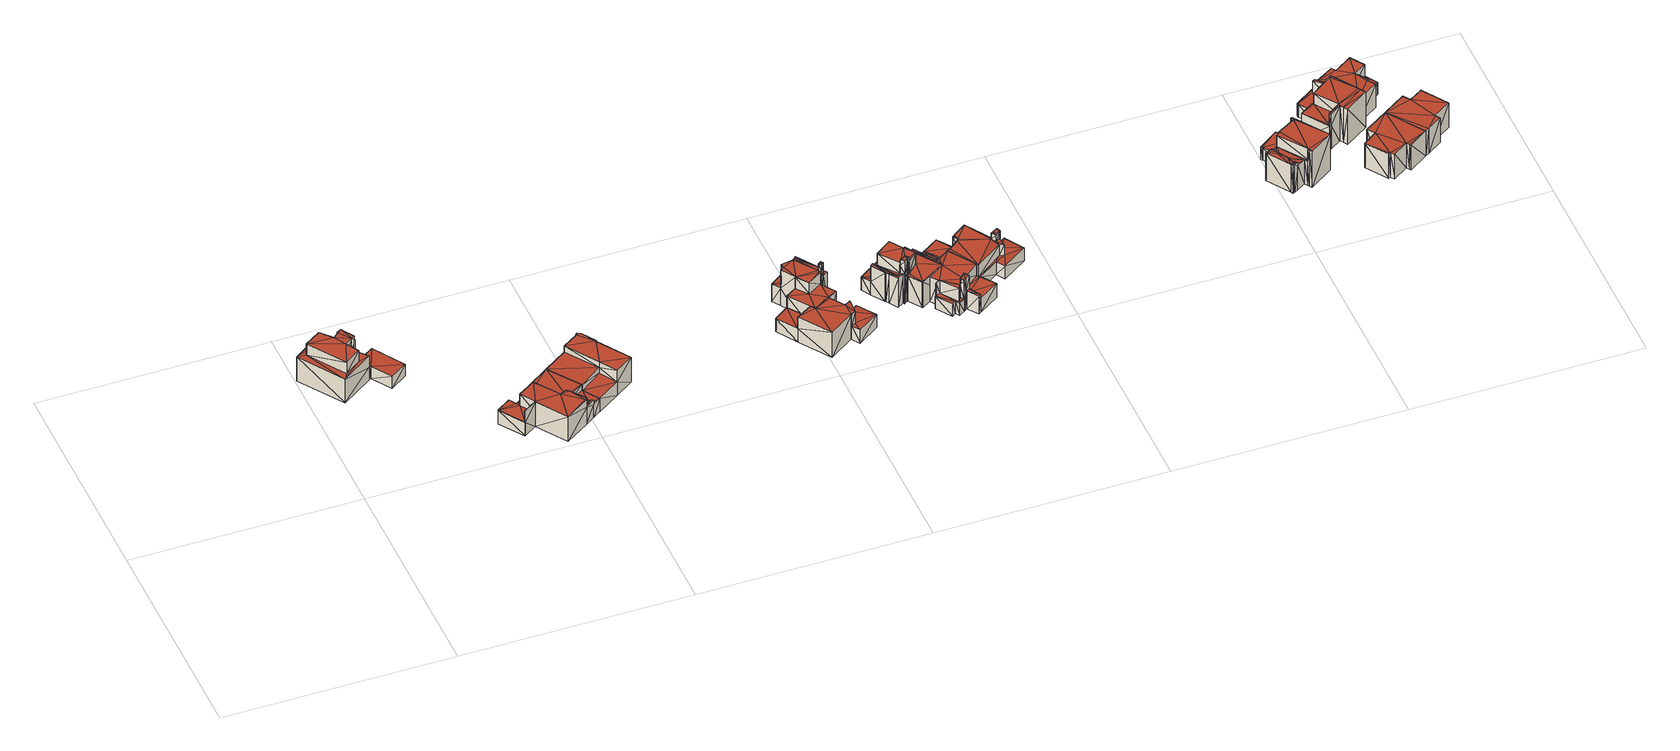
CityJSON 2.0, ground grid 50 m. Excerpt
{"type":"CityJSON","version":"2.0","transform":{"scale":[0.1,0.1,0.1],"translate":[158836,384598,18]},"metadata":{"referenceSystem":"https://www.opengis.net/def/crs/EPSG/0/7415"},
"CityObjects":{
"building1":{"type":"Building","attributes":{"oorspronkelijk_bouwjaar":2015,"status":"Pand in gebruik","geconstateerd":false,"h_maaiveld":19.05,"dak_type":"multiple horizontal","pw_datum":"2016-12-01","pw_actueel":"yes","pw_bron":"ahn3","reconstructie_methode":"tudelft3d-geoflow","versie_methode":"v21.03.1","kas_warenhuis":false,"ondergronds_type":"above ground","lod11_replace":false,"reconstruction_skipped":false},"geometry":[{"type":"Solid","lod":"2.2","boundaries":[[[[0,1,2]],[[3,4,5]],[[6,7,8]],[[1,9,10]],[[2,1,10]],[[2,10,11]],[[11,6,8]],[[2,11,12]],[[13,14,15]],[[11,8,12]],[[8,16,12]],[[15,14,12]],[[16,15,12]],[[14,13,3]],[[3,17,4]],[[17,3,13]],[[18,19,20]],[[20,19,15]],[[15,19,13]],[[20,15,21]],[[21,15,16]],[[22,8,23]],[[23,8,7]],[[24,11,10]],[[25,26,24]],[[24,26,11]],[[27,12,14]],[[28,29,27]],[[27,29,12]],[[24,10,30]],[[30,10,9]],[[31,21,22]],[[22,21,8]],[[8,21,16]],[[32,33,31]],[[31,33,21]],[[27,14,34]],[[34,14,3]],[[34,3,35]],[[35,3,5]],[[36,17,13]],[[19,36,13]],[[35,5,37]],[[37,5,4]],[[23,7,6]],[[38,23,6]],[[39,40,41]],[[42,39,41]],[[28,27,19]],[[18,28,19]],[[37,4,17]],[[36,37,17]],[[43,2,12]],[[29,43,12]],[[42,41,44]],[[44,41,45]],[[38,6,11]],[[26,38,11]],[[46,0,43]],[[43,0,2]],[[47,48,49]],[[50,47,49]],[[50,49,40]],[[39,50,40]],[[30,9,51]],[[51,9,1]],[[51,1,46]],[[46,1,0]],[[25,24,48]],[[47,25,48]],[[52,53,32]],[[32,53,33]],[[54,55,53]],[[52,54,53]],[[44,45,54]],[[54,45,55]],[[35,37,34]],[[34,36,19]],[[34,37,36]],[[34,19,27]],[[44,54,52]],[[25,47,26]],[[52,32,50]],[[26,47,38]],[[42,50,39]],[[44,52,42]],[[50,32,47]],[[42,52,50]],[[32,38,47]],[[22,23,32]],[[31,22,32]],[[23,38,32]],[[21,53,20]],[[46,40,51]],[[21,33,53]],[[18,20,28]],[[30,51,24]],[[20,53,55]],[[40,43,41]],[[49,48,24]],[[45,41,29]],[[28,20,55]],[[28,55,29]],[[55,45,29]],[[41,43,29]],[[46,43,40]],[[49,24,40]],[[51,40,24]]]],"semantics":{"surfaces":[{"type":"GroundSurface"},{"type":"WallSurface"},{"type":"RoofSurface"}],"values":[[0,0,0,0,0,0,0,0,0,0,0,0,0,0,0,0,1,1,1,1,1,1,1,1,1,1,1,1,1,1,1,1,1,1,1,1,1,1,1,1,1,1,1,1,1,1,1,1,1,1,1,1,1,1,1,1,1,1,1,1,1,1,1,1,1,1,1,1,1,1,1,1,1,1,1,1,2,2,2,2,2,2,2,2,2,2,2,2,2,2,2,2,2,2,2,2,2,2,2,2,2,2,2,2,2,2,2,2]]}}]},
"building2":{"type":"Building","attributes":{"oorspronkelijk_bouwjaar":2016,"status":"Pand in gebruik","geconstateerd":false,"h_maaiveld":19.2,"dak_type":"multiple horizontal","pw_datum":"2016-12-01","pw_actueel":"yes","pw_bron":"ahn3","reconstructie_methode":"tudelft3d-geoflow","versie_methode":"v21.03.1","kas_warenhuis":false,"ondergronds_type":"above ground","lod11_replace":false,"reconstruction_skipped":false},"geometry":[{"type":"Solid","lod":"2.2","boundaries":[[[[56,57,58]],[[59,60,61]],[[59,62,60]],[[58,57,63]],[[64,61,65]],[[66,61,64]],[[59,61,66]],[[67,66,68]],[[57,68,69]],[[56,67,57]],[[67,56,70]],[[68,57,67]],[[66,67,59]],[[71,62,72]],[[72,62,59]],[[73,63,57]],[[74,73,57]],[[75,68,66]],[[76,75,66]],[[77,60,62]],[[71,77,62]],[[78,74,79]],[[79,74,69]],[[69,74,57]],[[80,75,81]],[[82,80,81]],[[83,64,65]],[[84,83,65]],[[85,86,87]],[[88,85,87]],[[89,70,90]],[[91,89,90]],[[90,70,56]],[[92,93,94]],[[94,93,82]],[[88,87,95]],[[96,88,95]],[[97,72,98]],[[98,72,67]],[[67,72,59]],[[96,95,72]],[[97,96,72]],[[79,69,75]],[[80,79,75]],[[75,69,68]],[[99,100,78]],[[78,100,74]],[[101,58,73]],[[73,58,63]],[[102,103,104]],[[104,103,105]],[[98,67,89]],[[89,67,70]],[[106,101,107]],[[108,106,107]],[[109,99,110]],[[110,99,111]],[[104,105,99]],[[109,104,99]],[[100,105,112]],[[99,105,100]],[[108,107,105]],[[105,107,112]],[[110,111,93]],[[92,110,93]],[[101,56,58]],[[106,90,101]],[[101,90,56]],[[91,90,103]],[[102,91,103]],[[84,65,61]],[[113,84,61]],[[113,61,60]],[[77,113,60]],[[76,66,83]],[[83,66,64]],[[94,82,85]],[[85,82,86]],[[86,82,81]],[[101,73,107]],[[107,74,100]],[[107,73,74]],[[107,100,112]],[[99,78,111]],[[82,79,80]],[[111,78,79]],[[111,79,82]],[[93,111,82]],[[94,85,88]],[[91,102,89]],[[109,102,104]],[[109,92,102]],[[110,92,109]],[[92,89,102]],[[88,89,92]],[[94,88,92]],[[96,97,98]],[[98,89,88]],[[96,98,88]],[[108,105,106]],[[90,105,103]],[[90,106,105]],[[76,81,75]],[[86,81,76]],[[86,76,113]],[[84,113,83]],[[113,76,83]],[[95,71,72]],[[77,71,95]],[[95,86,113]],[[87,86,95]],[[77,95,113]]]],"semantics":{"surfaces":[{"type":"GroundSurface"},{"type":"WallSurface"},{"type":"RoofSurface"}],"values":[[0,0,0,0,0,0,0,0,0,0,0,0,0,1,1,1,1,1,1,1,1,1,1,1,1,1,1,1,1,1,1,1,1,1,1,1,1,1,1,1,1,1,1,1,1,1,1,1,1,1,1,1,1,1,1,1,1,1,1,1,1,1,1,1,1,1,1,1,1,1,1,1,1,1,1,1,1,1,1,2,2,2,2,2,2,2,2,2,2,2,2,2,2,2,2,2,2,2,2,2,2,2,2,2,2,2,2,2,2,2,2,2]]}}]},
"building3":{"type":"Building","attributes":{"oorspronkelijk_bouwjaar":2016,"status":"Pand in gebruik","geconstateerd":false,"h_maaiveld":19.06,"dak_type":"multiple horizontal","pw_datum":"2016-12-01","pw_actueel":"yes","pw_bron":"ahn3","reconstructie_methode":"tudelft3d-geoflow","versie_methode":"v21.03.1","kas_warenhuis":false,"ondergronds_type":"above ground","lod11_replace":false,"reconstruction_skipped":false},"geometry":[{"type":"Solid","lod":"2.2","boundaries":[[[[114,115,116]],[[117,115,114]],[[118,115,119]],[[120,116,118]],[[116,115,118]],[[121,114,116]],[[115,117,122]],[[117,123,122]],[[124,125,117]],[[126,125,124]],[[125,123,117]],[[127,123,125]],[[128,129,130]],[[130,129,117]],[[117,129,124]],[[131,115,132]],[[133,131,132]],[[132,115,122]],[[134,119,131]],[[131,119,115]],[[135,127,136]],[[136,127,125]],[[137,138,139]],[[140,137,139]],[[133,132,141]],[[141,132,142]],[[132,122,123]],[[143,132,123]],[[136,125,144]],[[144,125,126]],[[143,123,127]],[[135,143,127]],[[144,126,124]],[[129,144,124]],[[141,142,145]],[[146,141,145]],[[138,116,73]],[[73,116,120]],[[73,120,118]],[[147,73,118]],[[138,121,116]],[[137,79,138]],[[138,79,121]],[[148,114,79]],[[79,114,121]],[[148,117,114]],[[149,130,148]],[[148,130,117]],[[149,148,140]],[[150,149,140]],[[150,140,151]],[[151,140,147]],[[147,140,139]],[[146,145,129]],[[128,146,129]],[[151,147,134]],[[134,147,119]],[[119,147,118]],[[73,147,138]],[[138,147,139]],[[140,148,79]],[[137,140,79]],[[143,135,142]],[[129,145,144]],[[136,145,142]],[[143,142,132]],[[135,136,142]],[[136,144,145]],[[149,150,131]],[[131,150,134]],[[134,150,151]],[[130,146,128]],[[130,149,131]],[[141,131,133]],[[130,131,141]],[[130,141,146]]]],"semantics":{"surfaces":[{"type":"GroundSurface"},{"type":"WallSurface"},{"type":"RoofSurface"}],"values":[[0,0,0,0,0,0,0,0,0,0,0,0,1,1,1,1,1,1,1,1,1,1,1,1,1,1,1,1,1,1,1,1,1,1,1,1,1,1,1,1,1,1,1,1,1,1,1,1,1,1,1,1,1,1,1,1,1,1,2,2,2,2,2,2,2,2,2,2,2,2,2,2,2,2,2,2]]}}]},
"building4":{"type":"Building","attributes":{"oorspronkelijk_bouwjaar":2016,"status":"Pand in gebruik","geconstateerd":false,"h_maaiveld":18.81,"dak_type":"multiple horizontal","pw_datum":"2016-12-01","pw_actueel":"yes","pw_bron":"ahn3","reconstructie_methode":"tudelft3d-geoflow","versie_methode":"v21.03.1","kas_warenhuis":false,"ondergronds_type":"above ground","lod11_replace":false,"reconstruction_skipped":false},"geometry":[{"type":"Solid","lod":"2.2","boundaries":[[[[152,153,154]],[[155,154,156]],[[157,158,159]],[[160,153,161]],[[162,163,153]],[[161,153,164]],[[152,154,155]],[[153,163,154]],[[160,162,153]],[[165,162,160]],[[159,162,165]],[[157,165,166]],[[159,165,157]],[[167,160,161]],[[168,167,161]],[[169,155,156]],[[170,169,156]],[[171,166,165]],[[172,171,165]],[[173,158,174]],[[174,158,157]],[[175,159,158]],[[173,175,158]],[[174,157,171]],[[171,157,166]],[[168,161,164]],[[176,168,164]],[[176,164,153]],[[177,176,153]],[[178,162,175]],[[179,178,175]],[[175,162,159]],[[179,175,180]],[[180,175,181]],[[170,156,154]],[[182,170,154]],[[183,152,169]],[[169,152,155]],[[180,181,184]],[[184,181,172]],[[184,172,167]],[[167,172,160]],[[160,172,165]],[[185,182,186]],[[186,182,163]],[[163,182,154]],[[183,153,152]],[[187,177,183]],[[183,177,153]],[[187,183,182]],[[185,187,182]],[[186,163,178]],[[178,163,162]],[[173,174,181]],[[175,173,181]],[[172,174,171]],[[181,174,172]],[[182,183,169]],[[170,182,169]],[[177,178,167]],[[184,167,180]],[[180,178,179]],[[178,177,186]],[[180,167,178]],[[168,176,177]],[[177,185,186]],[[168,177,167]],[[187,185,177]]]],"semantics":{"surfaces":[{"type":"GroundSurface"},{"type":"WallSurface"},{"type":"RoofSurface"}],"values":[[0,0,0,0,0,0,0,0,0,0,0,0,0,1,1,1,1,1,1,1,1,1,1,1,1,1,1,1,1,1,1,1,1,1,1,1,1,1,1,1,1,1,1,1,1,1,1,1,1,1,1,1,1,2,2,2,2,2,2,2,2,2,2,2,2,2,2,2]]}}]},
"building5":{"type":"Building","attributes":{"oorspronkelijk_bouwjaar":2016,"status":"Pand in gebruik","geconstateerd":false,"h_maaiveld":18.75,"dak_type":"multiple horizontal","pw_datum":"2016-12-01","pw_actueel":"yes","pw_bron":"ahn3","reconstructie_methode":"tudelft3d-geoflow","versie_methode":"v21.03.1","kas_warenhuis":false,"ondergronds_type":"above ground","lod11_replace":false,"reconstruction_skipped":false},"geometry":[{"type":"Solid","lod":"2.2","boundaries":[[[[188,189,190]],[[155,191,153]],[[192,189,188]],[[193,194,195]],[[188,196,197]],[[196,188,190]],[[196,190,195]],[[193,198,199]],[[198,200,201]],[[198,201,199]],[[190,198,193]],[[195,194,164]],[[190,193,195]],[[195,164,191]],[[202,161,164]],[[164,153,191]],[[164,194,202]],[[176,164,161]],[[203,176,161]],[[204,200,198]],[[205,206,204]],[[204,206,200]],[[207,208,209]],[[209,208,195]],[[195,208,196]],[[209,195,210]],[[211,209,210]],[[210,195,191]],[[210,191,155]],[[212,210,155]],[[177,153,176]],[[176,153,164]],[[213,201,200]],[[206,213,200]],[[214,215,216]],[[216,215,217]],[[189,217,190]],[[217,215,190]],[[218,219,220]],[[221,218,220]],[[222,213,223]],[[223,213,224]],[[225,226,227]],[[227,226,197]],[[197,226,188]],[[228,229,230]],[[230,229,231]],[[232,233,214]],[[214,233,215]],[[227,197,208]],[[208,197,196]],[[230,231,234]],[[234,231,235]],[[234,235,207]],[[207,235,208]],[[236,237,238]],[[238,237,239]],[[221,220,236]],[[236,220,237]],[[237,220,240]],[[233,241,220]],[[220,241,240]],[[216,217,233]],[[232,216,233]],[[233,217,241]],[[229,242,243]],[[244,229,243]],[[238,239,245]],[[245,239,246]],[[247,192,226]],[[226,192,188]],[[217,189,247]],[[247,189,192]],[[212,155,153]],[[177,212,153]],[[211,210,248]],[[249,211,248]],[[249,248,250]],[[251,249,250]],[[251,250,252]],[[252,250,193]],[[193,250,194]],[[252,193,199]],[[253,252,199]],[[254,255,253]],[[256,254,253]],[[223,224,218]],[[257,223,218]],[[219,224,258]],[[218,224,219]],[[205,204,224]],[[224,204,258]],[[204,198,215]],[[215,198,190]],[[257,218,254]],[[254,218,255]],[[256,253,222]],[[222,253,213]],[[201,213,199]],[[213,253,199]],[[259,202,250]],[[250,202,194]],[[203,161,259]],[[259,161,202]],[[244,243,225]],[[225,243,226]],[[245,246,229]],[[228,245,229]],[[229,246,242]],[[203,259,176]],[[176,250,248]],[[176,259,250]],[[176,248,177]],[[177,248,212]],[[248,210,212]],[[205,224,206]],[[206,224,213]],[[256,222,223]],[[254,223,257]],[[254,256,223]],[[232,214,216]],[[244,225,229]],[[229,227,231]],[[229,225,227]],[[231,227,208]],[[235,231,208]],[[242,246,243]],[[240,239,237]],[[243,246,239]],[[243,239,240]],[[243,240,241]],[[243,241,217]],[[243,217,247]],[[243,247,226]],[[258,204,219]],[[220,215,233]],[[219,204,215]],[[219,215,220]],[[234,228,230]],[[245,228,234]],[[255,209,252]],[[209,234,207]],[[245,234,209]],[[251,252,249]],[[209,211,249]],[[255,245,209]],[[238,245,255]],[[252,209,249]],[[238,255,218]],[[255,252,253]],[[238,218,236]],[[236,218,221]]]],"semantics":{"surfaces":[{"type":"GroundSurface"},{"type":"WallSurface"},{"type":"RoofSurface"}],"values":[[0,0,0,0,0,0,0,0,0,0,0,0,0,0,0,0,0,1,1,1,1,1,1,1,1,1,1,1,1,1,1,1,1,1,1,1,1,1,1,1,1,1,1,1,1,1,1,1,1,1,1,1,1,1,1,1,1,1,1,1,1,1,1,1,1,1,1,1,1,1,1,1,1,1,1,1,1,1,1,1,1,1,1,1,1,1,1,1,1,1,1,1,1,1,1,1,1,1,1,1,1,1,1,1,1,1,1,1,1,2,2,2,2,2,2,2,2,2,2,2,2,2,2,2,2,2,2,2,2,2,2,2,2,2,2,2,2,2,2,2,2,2,2,2,2,2,2,2,2,2,2,2]]}}]},
"building6":{"type":"Building","attributes":{"oorspronkelijk_bouwjaar":2016,"status":"Pand in gebruik","geconstateerd":false,"h_maaiveld":18.76,"dak_type":"multiple horizontal","pw_datum":"2016-12-01","pw_actueel":"yes","pw_bron":"ahn3","reconstructie_methode":"tudelft3d-geoflow","versie_methode":"v21.03.1","kas_warenhuis":false,"ondergronds_type":"above ground","lod11_replace":false,"reconstruction_skipped":false},"geometry":[{"type":"Solid","lod":"2.2","boundaries":[[[[260,261,262]],[[263,261,264]],[[265,266,267]],[[268,261,263]],[[268,263,269]],[[262,261,268]],[[270,268,271]],[[270,271,272]],[[270,272,273]],[[274,275,270]],[[276,270,277]],[[274,270,276]],[[275,268,270]],[[266,274,278]],[[279,274,266]],[[265,279,266]],[[275,262,268]],[[279,275,274]],[[280,281,282]],[[282,281,275]],[[275,281,262]],[[283,265,284]],[[284,265,267]],[[285,271,268]],[[286,285,268]],[[286,268,269]],[[287,286,269]],[[288,261,289]],[[289,261,260]],[[287,269,263]],[[290,287,263]],[[291,292,280]],[[280,292,281]],[[293,279,283]],[[283,279,265]],[[294,295,296]],[[296,295,278]],[[278,295,266]],[[297,270,298]],[[298,270,273]],[[299,300,301]],[[301,300,302]],[[296,278,303]],[[303,278,274]],[[298,273,304]],[[304,273,272]],[[305,285,299]],[[299,285,300]],[[306,293,307]],[[308,309,306]],[[306,309,293]],[[310,311,291]],[[291,311,292]],[[293,275,279]],[[309,282,293]],[[293,282,275]],[[306,307,312]],[[312,307,313]],[[308,306,314]],[[315,308,314]],[[316,317,318]],[[319,316,318]],[[320,304,305]],[[305,304,285]],[[271,285,272]],[[285,304,272]],[[284,267,266]],[[295,284,266]],[[321,322,294]],[[294,322,295]],[[295,322,323]],[[324,276,325]],[[325,276,277]],[[303,274,324]],[[324,274,276]],[[289,260,281]],[[281,260,262]],[[326,264,261]],[[288,326,261]],[[290,263,264]],[[326,290,264]],[[312,313,322]],[[322,313,323]],[[327,328,321]],[[321,328,322]],[[329,330,327]],[[327,330,328]],[[325,277,297]],[[297,277,270]],[[331,310,316]],[[316,310,317]],[[301,302,310]],[[331,301,310]],[[310,302,311]],[[315,314,332]],[[333,315,332]],[[329,332,330]],[[318,333,329]],[[329,333,332]],[[319,318,320]],[[320,318,304]],[[304,318,329]],[[296,303,321]],[[329,327,297]],[[297,304,329]],[[324,325,327]],[[298,304,297]],[[327,325,297]],[[296,321,294]],[[303,324,327]],[[321,303,327]],[[295,323,284]],[[283,313,293]],[[284,323,313]],[[313,307,293]],[[284,313,283]],[[311,302,292]],[[292,289,281]],[[290,302,286]],[[300,285,286]],[[300,286,302]],[[286,287,290]],[[302,290,292]],[[290,326,288]],[[290,288,292]],[[288,289,292]],[[322,328,332]],[[306,322,332]],[[314,306,332]],[[332,328,330]],[[312,322,306]],[[333,318,315]],[[280,282,291]],[[315,318,317]],[[315,317,282]],[[317,310,291]],[[282,317,291]],[[309,308,282]],[[308,315,282]],[[319,320,305]],[[316,305,299]],[[316,319,305]],[[331,299,301]],[[316,299,331]]]],"semantics":{"surfaces":[{"type":"GroundSurface"},{"type":"WallSurface"},{"type":"RoofSurface"}],"values":[[0,0,0,0,0,0,0,0,0,0,0,0,0,0,0,0,0,0,1,1,1,1,1,1,1,1,1,1,1,1,1,1,1,1,1,1,1,1,1,1,1,1,1,1,1,1,1,1,1,1,1,1,1,1,1,1,1,1,1,1,1,1,1,1,1,1,1,1,1,1,1,1,1,1,1,1,1,1,1,1,1,1,1,1,1,1,1,1,1,1,1,1,1,1,1,1,1,1,1,1,1,1,2,2,2,2,2,2,2,2,2,2,2,2,2,2,2,2,2,2,2,2,2,2,2,2,2,2,2,2,2,2,2,2,2,2,2,2,2,2,2,2,2,2]]}}]},
"building7":{"type":"Building","attributes":{"oorspronkelijk_bouwjaar":2016,"status":"Pand in gebruik","geconstateerd":false,"h_maaiveld":18.75,"dak_type":"multiple horizontal","pw_datum":"2016-12-01","pw_actueel":"yes","pw_bron":"ahn3","reconstructie_methode":"tudelft3d-geoflow","versie_methode":"v21.03.1","kas_warenhuis":false,"ondergronds_type":"above ground","lod11_replace":false,"reconstruction_skipped":false},"geometry":[{"type":"Solid","lod":"2.2","boundaries":[[[[334,335,336]],[[337,335,334]],[[338,339,340]],[[337,334,341]],[[339,341,342]],[[338,341,339]],[[340,339,343]],[[344,345,346]],[[347,343,344]],[[343,345,344]],[[339,345,343]],[[348,338,340]],[[349,350,338]],[[351,348,352]],[[349,348,351]],[[353,337,354]],[[338,337,341]],[[349,338,348]],[[355,337,338]],[[354,337,355]],[[356,357,358]],[[358,357,346]],[[346,357,344]],[[359,342,360]],[[360,342,341]],[[361,334,362]],[[362,334,336]],[[363,350,349]],[[364,365,363]],[[363,365,350]],[[366,352,348]],[[367,366,348]],[[367,348,340]],[[368,367,340]],[[369,370,371]],[[372,369,371]],[[373,337,353]],[[374,373,353]],[[375,368,376]],[[377,375,376]],[[343,368,340]],[[376,368,343]],[[378,379,380]],[[380,379,381]],[[382,355,338]],[[383,382,338]],[[384,347,357]],[[357,347,344]],[[377,376,385]],[[385,376,386]],[[387,388,368]],[[375,387,368]],[[363,349,389]],[[389,349,351]],[[358,346,370]],[[369,358,370]],[[370,346,345]],[[376,343,384]],[[384,343,347]],[[374,353,354]],[[390,374,354]],[[391,382,379]],[[378,391,379]],[[392,393,394]],[[395,392,394]],[[362,336,335]],[[396,362,335]],[[397,398,399]],[[399,398,400]],[[383,338,365]],[[365,338,350]],[[389,351,352]],[[366,389,352]],[[380,381,387]],[[401,380,387]],[[388,381,402]],[[387,381,388]],[[364,363,402]],[[381,364,402]],[[403,404,356]],[[356,404,357]],[[405,406,403]],[[403,406,404]],[[404,406,407]],[[408,409,406]],[[405,408,406]],[[372,371,409]],[[408,372,409]],[[401,387,410]],[[410,387,395]],[[411,390,382]],[[391,411,382]],[[355,390,354]],[[382,390,355]],[[412,339,359]],[[359,339,342]],[[370,345,412]],[[412,345,339]],[[385,386,406]],[[406,386,407]],[[399,400,393]],[[392,399,393]],[[410,395,411]],[[411,395,390]],[[390,395,394]],[[360,341,361]],[[413,360,361]],[[361,341,334]],[[413,361,398]],[[397,413,398]],[[396,335,337]],[[373,396,337]],[[361,373,398]],[[390,393,400]],[[373,361,396]],[[361,362,396]],[[394,393,390]],[[400,373,374]],[[390,400,374]],[[398,373,400]],[[372,408,369]],[[369,408,403]],[[403,408,405]],[[356,358,403]],[[358,369,403]],[[364,381,383]],[[365,364,383]],[[382,383,379]],[[383,381,379]],[[380,401,378]],[[378,410,411]],[[378,401,410]],[[378,411,391]],[[402,363,389]],[[388,402,367]],[[366,367,389]],[[388,367,368]],[[367,402,389]],[[357,404,386]],[[384,357,386]],[[386,404,407]],[[384,386,376]],[[399,392,397]],[[397,392,395]],[[397,359,360]],[[387,397,395]],[[412,377,385]],[[375,377,412]],[[385,406,371]],[[406,409,371]],[[371,370,412]],[[385,371,412]],[[412,397,387]],[[375,412,387]],[[359,397,412]],[[360,413,397]]]],"semantics":{"surfaces":[{"type":"GroundSurface"},{"type":"WallSurface"},{"type":"RoofSurface"}],"values":[[0,0,0,0,0,0,0,0,0,0,0,0,0,0,0,0,0,0,0,0,1,1,1,1,1,1,1,1,1,1,1,1,1,1,1,1,1,1,1,1,1,1,1,1,1,1,1,1,1,1,1,1,1,1,1,1,1,1,1,1,1,1,1,1,1,1,1,1,1,1,1,1,1,1,1,1,1,1,1,1,1,1,1,1,1,1,1,1,1,1,1,1,1,1,1,1,1,1,1,1,1,1,1,1,1,1,1,1,1,1,1,1,2,2,2,2,2,2,2,2,2,2,2,2,2,2,2,2,2,2,2,2,2,2,2,2,2,2,2,2,2,2,2,2,2,2,2,2,2,2,2,2,2,2,2,2]]}}]},
"building8":{"type":"Building","attributes":{"oorspronkelijk_bouwjaar":2016,"status":"Pand in gebruik","geconstateerd":false,"h_maaiveld":18.86,"dak_type":"multiple horizontal","pw_datum":"2016-12-01","pw_actueel":"yes","pw_bron":"ahn3","reconstructie_methode":"tudelft3d-geoflow","versie_methode":"v21.03.1","kas_warenhuis":false,"ondergronds_type":"above ground","lod11_replace":false,"reconstruction_skipped":false},"geometry":[{"type":"Solid","lod":"2.2","boundaries":[[[[414,415,416]],[[417,416,418]],[[417,414,416]],[[417,419,420]],[[421,422,423]],[[417,418,422]],[[424,425,426]],[[422,418,423]],[[424,422,425]],[[417,422,424]],[[417,424,427]],[[419,427,428]],[[417,427,419]],[[429,414,417]],[[430,429,417]],[[431,432,424]],[[433,416,434]],[[434,416,415]],[[435,421,384]],[[384,421,423]],[[436,426,425]],[[437,438,436]],[[436,438,426]],[[430,417,439]],[[439,417,420]],[[440,428,441]],[[441,428,427]],[[439,420,419]],[[442,439,419]],[[443,444,445]],[[445,444,433]],[[416,433,418]],[[433,444,418]],[[446,447,448]],[[449,446,448]],[[384,423,418]],[[444,384,418]],[[450,422,435]],[[435,422,421]],[[451,452,453]],[[453,452,454]],[[453,454,455]],[[455,454,456]],[[455,456,457]],[[457,456,458]],[[458,456,459]],[[460,461,444]],[[443,460,444]],[[434,415,414]],[[429,434,414]],[[432,431,452]],[[451,432,452]],[[462,441,432]],[[432,441,424]],[[424,441,427]],[[463,464,441]],[[462,463,441]],[[465,466,463]],[[463,466,464]],[[442,419,428]],[[440,442,428]],[[449,448,461]],[[460,449,461]],[[436,425,450]],[[450,425,422]],[[457,458,466]],[[465,457,466]],[[467,468,469]],[[469,468,470]],[[471,472,447]],[[446,471,447]],[[431,424,426]],[[438,431,426]],[[445,433,467]],[[467,433,468]],[[469,470,459]],[[456,469,459]],[[473,474,472]],[[471,473,472]],[[437,436,474]],[[473,437,474]],[[451,453,432]],[[465,463,457]],[[455,463,432]],[[432,463,462]],[[453,455,432]],[[455,457,463]],[[436,450,474]],[[447,472,448]],[[435,472,450]],[[384,472,435]],[[450,472,474]],[[384,444,461]],[[384,461,472]],[[461,448,472]],[[469,456,454]],[[467,454,452]],[[467,469,454]],[[467,452,445]],[[437,473,446]],[[452,431,438]],[[437,446,438]],[[471,446,473]],[[446,452,438]],[[449,452,446]],[[445,452,449]],[[445,449,460]],[[445,460,443]],[[433,434,429]],[[459,470,458]],[[458,470,442]],[[464,466,441]],[[458,440,466]],[[433,429,430]],[[430,470,468]],[[433,430,468]],[[439,470,430]],[[442,470,439]],[[440,458,442]],[[466,440,441]]]],"semantics":{"surfaces":[{"type":"GroundSurface"},{"type":"WallSurface"},{"type":"RoofSurface"}],"values":[[0,0,0,0,0,0,0,0,0,0,0,0,0,1,1,1,1,1,1,1,1,1,1,1,1,1,1,1,1,1,1,1,1,1,1,1,1,1,1,1,1,1,1,1,1,1,1,1,1,1,1,1,1,1,1,1,1,1,1,1,1,1,1,1,1,1,1,1,1,1,1,1,1,1,1,1,1,1,1,1,1,2,2,2,2,2,2,2,2,2,2,2,2,2,2,2,2,2,2,2,2,2,2,2,2,2,2,2,2,2,2,2,2,2,2,2,2,2,2,2]]}}]},
"building9":{"type":"Building","attributes":{"oorspronkelijk_bouwjaar":2017,"status":"Pand in gebruik","geconstateerd":false,"h_maaiveld":18.7,"dak_type":"slanted","pw_datum":"2016-12-01","pw_actueel":"uncertain","pw_bron":"ahn3","reconstructie_methode":"tudelft3d-geoflow","versie_methode":"v21.03.1","kas_warenhuis":false,"ondergronds_type":"above ground","lod11_replace":false,"reconstruction_skipped":false},"geometry":[{"type":"Solid","lod":"2.2","boundaries":[[[[475,476,477]],[[478,479,475]],[[475,480,476]],[[478,475,481]],[[482,483,484]],[[483,485,484]],[[486,487,488]],[[489,486,490]],[[486,488,490]],[[490,491,492]],[[490,492,489]],[[483,487,486]],[[493,480,475]],[[479,483,482]],[[487,483,479]],[[479,493,475]],[[487,479,478]],[[493,494,495]],[[495,496,480]],[[493,495,480]],[[497,498,499]],[[499,498,484]],[[484,498,482]],[[499,484,485]],[[500,499,485]],[[501,492,491]],[[502,501,491]],[[502,491,490]],[[503,502,490]],[[504,505,506]],[[506,505,487]],[[487,505,488]],[[507,477,476]],[[508,507,476]],[[509,493,479]],[[510,509,479]],[[511,494,509]],[[512,511,509]],[[509,494,493]],[[513,489,501]],[[501,489,492]],[[514,483,515]],[[516,514,515]],[[515,483,486]],[[503,490,488]],[[505,503,488]],[[500,485,514]],[[514,485,483]],[[517,518,507]],[[507,518,477]],[[477,518,475]],[[519,481,518]],[[518,481,475]],[[520,521,522]],[[522,521,523]],[[524,495,494]],[[511,524,494]],[[515,486,513]],[[513,486,489]],[[522,523,525]],[[525,523,526]],[[527,478,519]],[[519,478,481]],[[527,487,478]],[[528,506,527]],[[527,506,487]],[[510,479,482]],[[498,510,482]],[[529,530,497]],[[497,530,498]],[[531,496,524]],[[524,496,495]],[[512,509,532]],[[532,509,533]],[[508,476,480]],[[534,508,480]],[[535,536,520]],[[520,536,521]],[[525,526,517]],[[517,526,518]],[[528,527,530]],[[529,528,530]],[[534,480,496]],[[531,534,496]],[[537,538,535]],[[535,538,536]],[[532,533,538]],[[537,532,538]],[[516,515,539]],[[539,515,540]],[[541,542,504]],[[504,542,505]],[[539,540,542]],[[541,539,542]],[[529,497,499]],[[529,499,500]],[[529,514,541]],[[529,500,514]],[[528,529,506]],[[541,514,516]],[[539,541,516]],[[506,529,541]],[[504,506,541]],[[522,534,535]],[[512,532,537]],[[534,537,535]],[[524,512,537]],[[520,522,535]],[[517,508,525]],[[522,508,534]],[[507,508,517]],[[508,522,525]],[[534,531,524]],[[524,511,512]],[[534,524,537]],[[521,527,526]],[[526,527,518]],[[518,527,519]],[[536,533,510]],[[498,530,510]],[[521,536,510]],[[523,521,526]],[[509,510,533]],[[533,536,538]],[[510,530,527]],[[521,510,527]],[[505,542,540]],[[513,540,515]],[[503,505,540]],[[503,501,502]],[[503,540,513]],[[503,513,501]]]],"semantics":{"surfaces":[{"type":"GroundSurface"},{"type":"WallSurface"},{"type":"RoofSurface"}],"values":[[0,0,0,0,0,0,0,0,0,0,0,0,0,0,0,0,0,0,0,0,1,1,1,1,1,1,1,1,1,1,1,1,1,1,1,1,1,1,1,1,1,1,1,1,1,1,1,1,1,1,1,1,1,1,1,1,1,1,1,1,1,1,1,1,1,1,1,1,1,1,1,1,1,1,1,1,1,1,1,1,1,1,1,1,1,1,1,1,1,1,1,1,1,1,2,2,2,2,2,2,2,2,2,2,2,2,2,2,2,2,2,2,2,2,2,2,2,2,2,2,2,2,2,2,2,2,2,2,2,2,2,2]]}}]},
"building10":{"type":"Building","attributes":{"oorspronkelijk_bouwjaar":2017,"status":"Pand in gebruik","geconstateerd":false,"h_maaiveld":18.77,"dak_type":"multiple horizontal","pw_datum":"2016-12-01","pw_actueel":"uncertain","pw_bron":"ahn3","reconstructie_methode":"tudelft3d-geoflow","versie_methode":"v21.03.1","kas_warenhuis":false,"ondergronds_type":"above ground","lod11_replace":false,"reconstruction_skipped":false},"geometry":[{"type":"Solid","lod":"2.2","boundaries":[[[[543,544,545]],[[546,547,548]],[[549,550,547]],[[547,551,548]],[[552,543,546]],[[553,554,545]],[[555,554,553]],[[556,554,555]],[[553,545,544]],[[545,557,558]],[[557,559,558]],[[560,559,557]],[[543,549,547]],[[545,558,543]],[[543,547,546]],[[544,543,552]],[[561,550,549]],[[562,561,549]],[[562,549,543]],[[563,562,543]],[[564,560,557]],[[565,564,557]],[[566,545,554]],[[567,566,554]],[[568,553,544]],[[569,568,544]],[[570,544,552]],[[571,569,570]],[[570,569,544]],[[563,543,572]],[[572,543,558]],[[573,556,555]],[[574,573,555]],[[575,559,564]],[[564,559,560]],[[567,554,573]],[[573,554,556]],[[574,555,553]],[[568,574,553]],[[576,577,578]],[[578,577,572]],[[579,580,581]],[[581,580,576]],[[577,576,582]],[[576,580,582]],[[570,552,583]],[[584,570,583]],[[583,552,546]],[[585,548,586]],[[586,548,551]],[[587,588,582]],[[580,587,582]],[[586,551,547]],[[589,586,547]],[[589,547,561]],[[561,547,550]],[[583,546,585]],[[585,546,548]],[[584,583,587]],[[587,583,588]],[[581,576,590]],[[591,581,590]],[[578,572,575]],[[575,572,559]],[[559,572,558]],[[591,590,592]],[[592,590,593]],[[594,565,566]],[[566,565,545]],[[545,565,557]],[[592,593,594]],[[594,593,565]],[[571,570,579]],[[579,570,580]],[[567,574,568]],[[569,591,568]],[[571,579,569]],[[579,581,591]],[[591,567,568]],[[579,591,569]],[[592,594,566]],[[592,566,591]],[[567,573,574]],[[566,567,591]],[[565,593,564]],[[578,575,576]],[[576,593,590]],[[576,575,593]],[[575,564,593]],[[589,561,562]],[[589,563,588]],[[589,562,563]],[[588,563,582]],[[563,572,577]],[[563,577,582]],[[586,589,588]],[[585,588,583]],[[586,588,585]],[[584,587,580]],[[570,584,580]]]],"semantics":{"surfaces":[{"type":"GroundSurface"},{"type":"WallSurface"},{"type":"RoofSurface"}],"values":[[0,0,0,0,0,0,0,0,0,0,0,0,0,0,0,0,1,1,1,1,1,1,1,1,1,1,1,1,1,1,1,1,1,1,1,1,1,1,1,1,1,1,1,1,1,1,1,1,1,1,1,1,1,1,1,1,1,1,1,1,1,1,1,1,1,1,1,1,1,1,1,1,1,1,2,2,2,2,2,2,2,2,2,2,2,2,2,2,2,2,2,2,2,2,2,2,2,2,2,2]]}}]},
"building11":{"type":"Building","attributes":{"oorspronkelijk_bouwjaar":2017,"status":"Pand in gebruik","geconstateerd":false,"h_maaiveld":18.63,"dak_type":"multiple horizontal","pw_datum":"2016-12-01","pw_actueel":"uncertain","pw_bron":"ahn3","reconstructie_methode":"tudelft3d-geoflow","versie_methode":"v21.03.1","kas_warenhuis":false,"ondergronds_type":"above ground","lod11_replace":false,"reconstruction_skipped":false},"geometry":[{"type":"Solid","lod":"2.2","boundaries":[[[[595,596,597]],[[598,596,599]],[[597,600,601]],[[598,600,596]],[[602,603,598]],[[600,597,596]],[[603,600,598]],[[604,601,600]],[[601,605,606]],[[601,606,597]],[[607,600,603]],[[608,607,603]],[[608,603,602]],[[609,608,602]],[[610,599,611]],[[611,599,596]],[[609,602,598]],[[612,609,598]],[[613,597,614]],[[614,597,606]],[[615,604,600]],[[607,615,600]],[[611,596,616]],[[616,596,595]],[[617,605,601]],[[618,617,601]],[[618,601,604]],[[615,618,604]],[[614,606,605]],[[617,614,605]],[[616,595,597]],[[613,616,597]],[[612,598,610]],[[610,598,599]],[[618,613,614]],[[611,616,613]],[[615,607,618]],[[618,614,617]],[[618,607,613]],[[607,611,613]],[[612,611,607]],[[612,607,608]],[[612,608,609]],[[610,611,612]]]],"semantics":{"surfaces":[{"type":"GroundSurface"},{"type":"WallSurface"},{"type":"RoofSurface"}],"values":[[0,0,0,0,0,0,0,0,0,0,1,1,1,1,1,1,1,1,1,1,1,1,1,1,1,1,1,1,1,1,1,1,1,1,2,2,2,2,2,2,2,2,2,2]]}}]},
"building12":{"type":"Building","attributes":{"oorspronkelijk_bouwjaar":2017,"status":"Pand in gebruik","geconstateerd":false,"h_maaiveld":18.78,"dak_type":"multiple horizontal","pw_datum":"2016-12-01","pw_actueel":"uncertain","pw_bron":"ahn3","reconstructie_methode":"tudelft3d-geoflow","versie_methode":"v21.03.1","kas_warenhuis":false,"ondergronds_type":"above ground","lod11_replace":false,"reconstruction_skipped":false},"geometry":[{"type":"Solid","lod":"2.2","boundaries":[[[[619,620,621]],[[622,621,623]],[[619,544,624]],[[625,621,622]],[[619,621,625]],[[544,625,626]],[[619,625,544]],[[627,619,624]],[[628,625,629]],[[630,628,629]],[[629,625,622]],[[631,623,621]],[[632,631,621]],[[633,544,634]],[[634,544,626]],[[635,624,633]],[[633,624,544]],[[636,619,627]],[[637,636,627]],[[638,620,619]],[[636,638,619]],[[639,640,641]],[[641,640,632]],[[629,622,631]],[[631,622,623]],[[630,629,640]],[[639,630,640]],[[637,627,624]],[[635,637,624]],[[634,626,625]],[[628,634,625]],[[641,632,638]],[[638,632,620]],[[620,632,621]],[[633,634,628]],[[639,628,630]],[[639,633,628]],[[635,633,639]],[[638,639,641]],[[635,639,636]],[[635,636,637]],[[636,639,638]],[[640,629,632]],[[632,629,631]]]],"semantics":{"surfaces":[{"type":"GroundSurface"},{"type":"WallSurface"},{"type":"RoofSurface"}],"values":[[0,0,0,0,0,0,0,0,1,1,1,1,1,1,1,1,1,1,1,1,1,1,1,1,1,1,1,1,1,1,1,1,1,1,2,2,2,2,2,2,2,2,2,2]]}}]},
"building13":{"type":"Building","attributes":{"oorspronkelijk_bouwjaar":2017,"status":"Pand in gebruik","geconstateerd":false,"h_maaiveld":18.57,"dak_type":"multiple horizontal","pw_datum":"2016-12-01","pw_actueel":"uncertain","pw_bron":"ahn3","reconstructie_methode":"tudelft3d-geoflow","versie_methode":"v21.03.1","kas_warenhuis":false,"ondergronds_type":"above ground","lod11_replace":false,"reconstruction_skipped":false},"geometry":[{"type":"Solid","lod":"2.2","boundaries":[[[[642,643,644]],[[645,643,599]],[[646,647,648]],[[648,643,642]],[[642,644,649]],[[648,599,643]],[[647,599,648]],[[598,599,647]],[[650,649,644]],[[651,650,644]],[[612,598,652]],[[652,598,647]],[[610,599,612]],[[612,599,598]],[[653,643,645]],[[654,653,645]],[[655,642,649]],[[650,655,649]],[[652,647,656]],[[656,647,646]],[[656,646,648]],[[657,656,648]],[[654,645,599]],[[610,654,599]],[[651,644,643]],[[653,651,643]],[[657,648,655]],[[655,648,642]],[[651,655,650]],[[653,655,651]],[[652,610,612]],[[657,655,653]],[[610,653,654]],[[657,653,610]],[[652,657,610]],[[656,657,652]]]],"semantics":{"surfaces":[{"type":"GroundSurface"},{"type":"WallSurface"},{"type":"RoofSurface"}],"values":[[0,0,0,0,0,0,0,0,1,1,1,1,1,1,1,1,1,1,1,1,1,1,1,1,1,1,1,1,2,2,2,2,2,2,2,2]]}}]}
},
"vertices":[
[67,413,11],[68,412,11],[2,369,11],[139,322,11],[205,304,11],[168,279,11],[100,383,11],[118,355,11],[111,350,11],[69,413,11],[91,379,11],[92,378,11],[66,273,11],[117,342,11],[135,320,11],[117,341,11],[115,343,11],[161,371,11],[117,342,73],[117,342,43],[117,341,73],[115,343,73],[111,350,102],[118,355,102],[91,379,73],[91,379,102],[92,378,102],[135,320,43],[135,320,73],[66,273,73],[69,413,73],[115,343,102],[110,350,102],[110,350,73],[139,322,43],[168,279,43],[161,371,43],[205,304,42],[100,383,102],[57,390,102],[57,390,73],[22,368,73],[22,368,102],[2,369,73],[75,288,102],[75,288,73],[67,413,73],[91,376,102],[91,376,73],[79,365,73],[79,365,102],[68,412,73],[94,339,102],[94,339,73],[110,312,102],[110,312,73],
[483,41,12],[497,102,12],[504,55,12],[359,53,12],[322,105,12],[324,106,12],[358,52,12],[521,66,12],[354,128,12],[323,107,12],[364,113,12],[387,72,12],[399,137,12],[449,171,12],[431,6,12],[358,52,47],[359,53,47],[521,66,46],[497,102,47],[399,137,46],[364,113,46],[322,105,47],[497,102,61],[449,171,60],[399,137,60],[405,129,46],[405,129,60],[354,128,46],[323,107,46],[367,104,76],[367,104,46],[388,73,47],[388,73,76],[431,6,76],[483,41,56],[483,41,75],[443,77,75],[443,77,61],[405,129,75],[358,54,47],[358,54,76],[359,53,76],[387,72,76],[462,78,61],[462,78,47],[504,55,46],[482,43,75],[482,43,56],[486,48,75],[486,48,56],[504,55,57],[497,58,46],[497,58,57],[462,78,75],[457,84,75],[457,84,61],[486,48,46],[324,106,47],
[500,205,11],[563,197,11],[498,100,11],[535,228,11],[571,100,11],[611,127,11],[521,66,11],[449,171,11],[565,198,11],[581,209,11],[534,229,11],[549,259,11],[525,243,11],[582,210,11],[534,229,75],[534,229,47],[535,228,75],[563,197,75],[565,198,47],[565,198,75],[611,127,75],[582,210,47],[549,259,47],[498,100,61],[498,100,47],[547,136,47],[547,136,61],[546,229,75],[546,229,47],[581,209,47],[525,243,47],[539,233,47],[539,233,75],[571,100,46],[500,205,60],[500,205,76],[547,136,76],[571,100,76],
[994,142,8],[1001,132,8],[959,121,8],[962,188,8],[930,165,8],[1118,104,8],[1071,72,8],[1060,89,8],[1059,122,8],[1038,152,8],[1059,91,8],[1005,54,8],[1036,156,8],[1072,131,8],[1091,144,8],[1059,122,72],[1038,152,72],[962,188,42],[930,165,43],[1091,144,42],[1072,131,43],[1071,72,43],[1118,104,43],[1060,89,43],[1036,156,72],[1001,132,73],[1059,91,72],[1060,89,72],[1070,96,72],[1070,96,43],[959,121,43],[994,142,43],[1072,131,71],[959,121,73],[1005,54,73],[994,142,73],
[990,276,8],[1015,275,8],[1024,261,8],[985,203,8],[1007,287,8],[1034,199,8],[1036,197,8],[987,204,8],[967,234,8],[955,252,8],[1050,223,8],[1039,201,8],[1057,214,8],[1045,206,8],[1057,165,8],[1038,152,73],[1050,223,72],[1050,223,83],[1057,214,83],[967,234,101],[967,234,53],[987,204,101],[985,203,72],[985,203,101],[962,188,72],[1045,206,83],[1024,261,83],[1024,261,72],[1015,275,83],[1015,275,49],[1042,210,101],[1042,210,72],[1007,259,72],[1007,259,102],[1045,206,118],[1042,209,118],[1042,209,83],[990,276,53],[990,276,45],[955,252,53],[974,249,101],[974,249,53],[972,244,101],[972,244,53],[1009,263,83],[1009,263,72],[975,239,101],[975,239,53],[1006,257,101],[1006,257,48],[1003,255,101],[1003,255,48],[1007,259,48],[1009,263,48],[974,249,44],[990,275,45],[990,275,53],[1000,253,101],[1000,253,47],[1007,287,47],[1005,178,72],[1005,178,101],[1036,197,72],[1036,197,101],[1034,199,101],[1039,201,101],[1035,206,117],[1035,206,101],[1039,201,118],[1042,210,118],[1042,209,72],[1057,165,72],
[1237,221,8],[1278,162,8],[1217,207,8],[1224,127,8],[1224,126,8],[1182,254,8],[1143,199,8],[1130,219,8],[1204,156,8],[1223,127,8],[1193,154,8],[1202,155,8],[1197,152,8],[1195,150,8],[1163,170,8],[1214,206,8],[1167,163,8],[1179,145,8],[1162,170,8],[1195,234,8],[1217,207,102],[1217,207,72],[1214,206,102],[1182,254,42],[1130,219,42],[1202,155,73],[1204,156,73],[1223,127,74],[1278,162,74],[1237,221,72],[1224,127,74],[1231,184,102],[1231,184,73],[1195,234,43],[1143,199,83],[1143,199,43],[1162,170,83],[1193,154,83],[1195,150,83],[1205,158,117],[1205,158,73],[1208,160,117],[1208,160,73],[1163,170,83],[1197,152,83],[1202,155,117],[1160,209,72],[1160,209,43],[1160,209,102],[1195,234,102],[1208,161,102],[1208,161,73],[1159,210,72],[1159,210,43],[1193,166,73],[1193,166,102],[1203,167,117],[1203,167,102],[1189,159,102],[1189,159,117],[1197,152,117],[1149,204,83],[1149,204,72],[1149,204,43],[1167,163,83],[1179,145,83],[1224,126,74],[1180,153,83],[1180,153,73],[1189,159,83],[1189,159,73],[1208,161,117],[1188,160,73],[1188,160,102],
[1247,117,7],[1269,82,7],[1246,116,7],[1277,88,7],[1303,93,7],[1278,162,7],[1342,140,7],[1255,122,7],[1243,139,7],[1303,197,7],[1241,224,7],[1269,175,7],[1237,221,7],[1272,244,7],[1346,133,7],[1325,73,7],[1320,69,7],[1370,103,7],[1349,134,7],[1283,79,7],[1295,87,7],[1300,90,7],[1241,224,75],[1241,224,42],[1237,221,75],[1243,139,72],[1255,122,72],[1247,117,39],[1246,116,39],[1325,73,43],[1325,73,53],[1320,69,53],[1349,134,43],[1346,133,43],[1342,140,43],[1269,175,75],[1269,175,72],[1274,178,72],[1274,178,75],[1277,88,39],[1283,79,39],[1342,140,73],[1303,197,43],[1303,197,73],[1300,92,87],[1300,92,53],[1310,98,87],[1310,98,53],[1300,90,53],[1303,93,53],[1272,244,42],[1282,183,73],[1282,183,43],[1304,108,72],[1304,108,43],[1370,103,43],[1295,87,39],[1300,90,87],[1289,95,72],[1289,95,39],[1291,96,39],[1291,96,72],[1269,82,39],[1258,122,72],[1258,122,39],[1284,85,72],[1284,85,39],[1304,108,88],[1310,98,43],[1272,180,75],[1272,180,43],[1273,180,75],[1273,180,72],[1273,180,43],[1273,179,75],[1273,179,72],[1291,96,88],[1295,87,87],[1278,162,72],[1247,117,71],
[1349,134,9],[1346,133,9],[1345,135,9],[1393,164,9],[1303,198,9],[1459,182,9],[1405,146,9],[1307,268,9],[1330,235,9],[1272,244,9],[1400,201,9],[1333,237,9],[1362,257,9],[1411,208,9],[1432,222,9],[1349,134,42],[1393,164,42],[1400,201,71],[1400,201,88],[1345,135,42],[1346,133,42],[1307,268,42],[1333,237,43],[1333,237,72],[1362,257,72],[1405,146,42],[1432,222,44],[1411,208,44],[1459,182,42],[1303,198,73],[1303,198,43],[1345,135,73],[1335,222,72],[1335,222,43],[1332,218,43],[1332,218,73],[1330,235,43],[1396,199,88],[1396,199,72],[1403,189,87],[1403,189,71],[1412,196,88],[1412,196,71],[1415,198,88],[1415,198,43],[1412,196,43],[1310,200,73],[1310,200,43],[1411,208,88],[1411,206,88],[1411,206,44],[1412,207,88],[1412,207,44],[1405,178,71],[1405,178,43],[1414,176,71],[1414,176,43],[1328,232,73],[1328,232,43],[1332,235,72],[1332,235,43],
[2003,241,7],[1987,233,7],[2002,242,7],[2017,252,7],[2053,196,7],[2020,183,7],[2002,243,7],[2058,189,7],[2116,216,7],[2060,187,7],[2064,181,7],[2065,291,7],[2026,259,7],[2025,260,7],[2043,324,7],[2004,292,7],[2002,292,7],[2000,295,7],[2035,184,7],[2027,179,7],[2026,180,7],[2023,178,7],[2058,189,100],[2058,189,70],[2060,187,100],[2064,181,100],[2000,295,39],[2002,292,39],[2004,292,39],[2025,260,99],[2025,260,40],[2026,259,99],[2002,242,77],[1987,233,78],[2035,184,70],[2053,196,70],[2027,179,79],[2035,184,78],[2043,324,41],[2116,216,100],[2065,291,41],[2065,291,99],[2003,241,77],[2003,241,70],[2002,243,70],[2013,222,78],[2013,222,70],[2008,224,78],[2008,224,70],[2026,180,79],[2008,232,78],[2008,232,70],[2017,252,70],[2017,252,99],[2061,191,100],[2061,191,70],[2023,178,79],[2031,190,78],[2031,190,70],[2020,183,79],[2022,207,78],[2022,207,70],[2028,188,78],[2028,188,70],[2062,290,99],[2062,290,41],[2066,284,99],[2066,284,41],
[2137,351,8],[2217,322,8],[2164,288,8],[2159,409,8],[2115,386,8],[2155,415,8],[2114,384,8],[2113,384,8],[2114,388,8],[2180,377,8],[2220,317,8],[2169,282,8],[2226,307,8],[2175,273,8],[2140,272,8],[2128,345,8],[2098,325,8],[2135,269,8],[2113,384,40],[2114,384,40],[2137,351,40],[2135,269,70],[2140,272,70],[2164,288,99],[2169,282,99],[2220,317,100],[2217,322,100],[2180,377,80],[2180,377,100],[2128,345,40],[2175,273,99],[2226,307,100],[2098,325,70],[2130,342,71],[2130,342,40],[2128,345,71],[2176,374,100],[2176,374,80],[2130,342,99],[2176,374,42],[2159,409,42],[2159,409,71],[2155,415,41],[2114,388,40],[2153,406,71],[2153,406,41],[2115,386,40],[2164,294,71],[2164,294,99],[2137,276,98],[2137,276,70],[2140,272,98],
[2200,234,6],[2251,267,6],[2211,219,6],[2305,187,6],[2252,268,6],[2257,168,6],[2217,153,6],[2264,159,6],[2261,163,6],[2224,146,6],[2214,152,6],[2182,199,6],[2257,168,70],[2261,163,70],[2264,159,70],[2252,268,71],[2251,267,71],[2305,187,71],[2211,219,70],[2182,199,69],[2224,146,70],[2200,234,70],[2214,152,70],[2217,153,70],
[2208,420,8],[2246,445,8],[2266,415,8],[2258,372,8],[2283,389,8],[2162,404,8],[2254,370,8],[2265,354,8],[2201,429,8],[2254,370,70],[2258,372,41],[2258,372,70],[2283,389,40],[2266,415,41],[2217,322,71],[2265,354,70],[2162,404,71],[2208,420,70],[2201,429,70],[2246,445,70],[2239,397,70],[2239,397,42],[2266,415,70],
[2378,249,6],[2312,286,6],[2340,304,6],[2301,301,6],[2346,214,6],[2313,192,6],[2340,224,6],[2341,305,6],[2341,305,70],[2340,304,70],[2313,192,71],[2312,286,70],[2301,301,70],[2378,249,70],[2346,214,70],[2340,224,70]
]}
